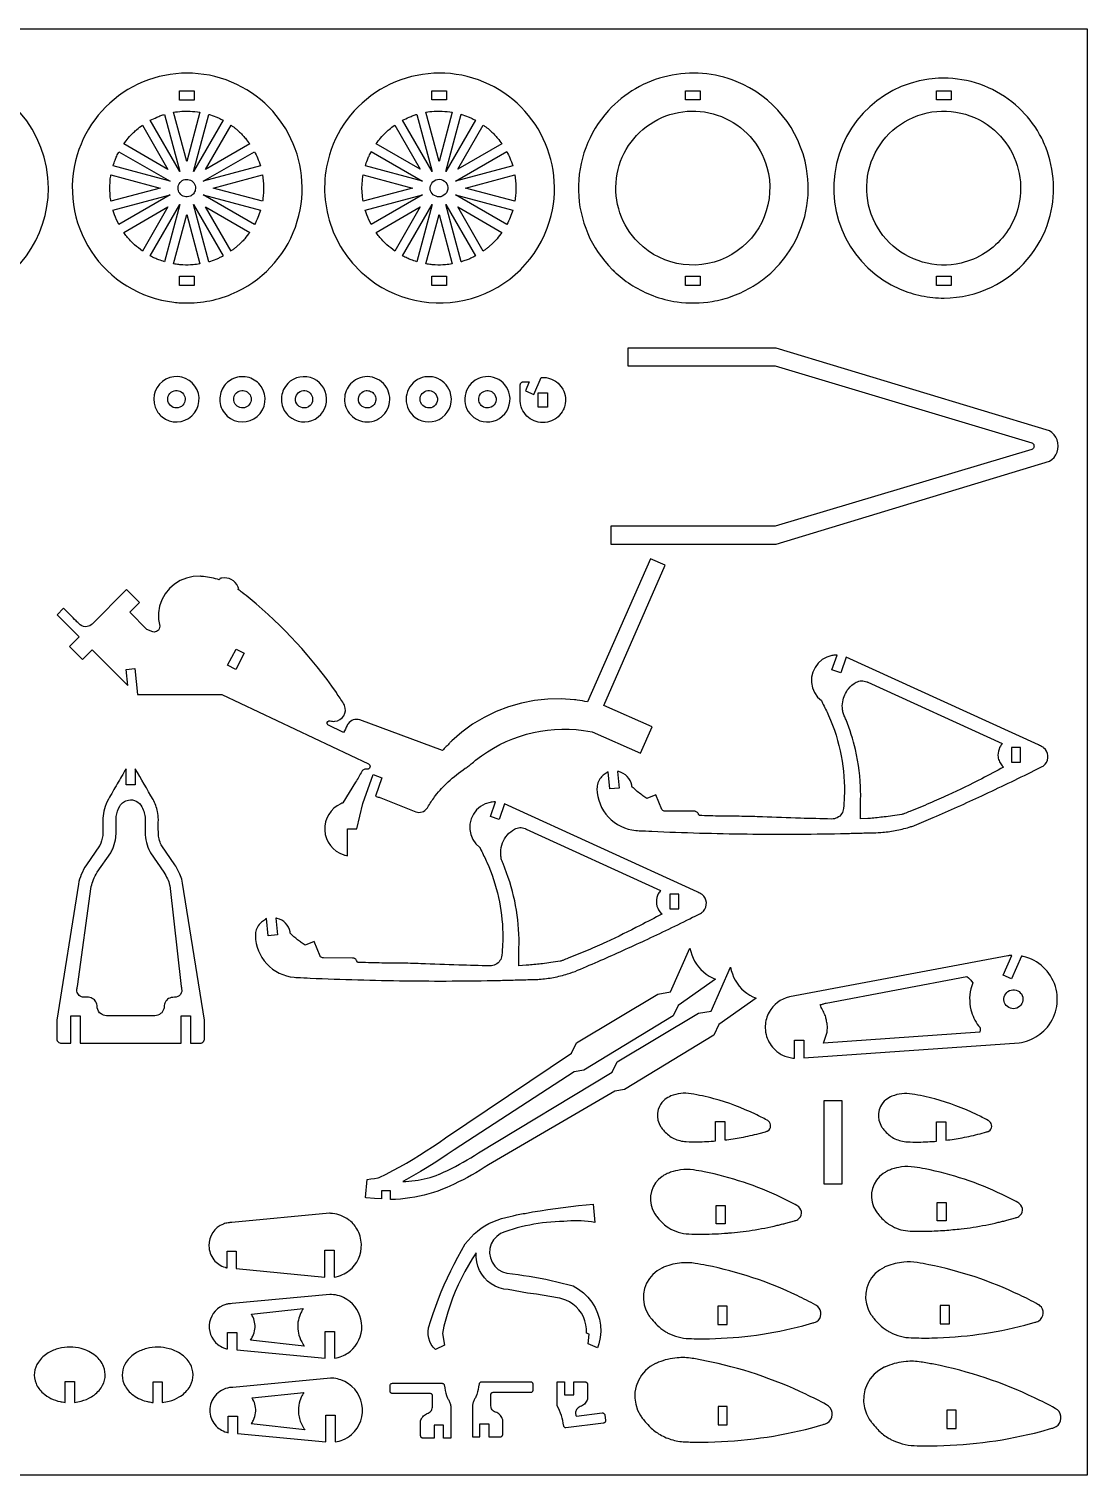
# Model space of a CAD drawing. Extents: x -21.6 to 50.9, y 1.1 to 40.4.
# Drawn here: x 22.16 to 50.91, y 1.08 to 40.38 of the extents above; entities that cross this region are included whole.
import ezdxf

# ---------------------------------------------------------------- set-up
doc = ezdxf.new("R2010")
doc.units = 0
doc.header["$MEASUREMENT"] = 0
doc.layers.get('0').update_dxf_attribs({"linetype": 'CONTINUOUS'})
doc.layers.add('SECTIONCUTEDGES', color=18, linetype='CONTINUOUS')

msp = doc.modelspace()

# ---------------------------------------------------------------- linework, layer by layer
for points in [[(50.915, 40.384), (50.915, 1.081), (-21.593, 1.081), (-21.593, 40.384)], [(39.825, 16.866), (39.575, 16.866), (39.575, 16.467), (39.825, 16.467)], [(47.172, 5.69), (46.922, 5.69), (46.922, 5.192), (47.172, 5.192)]]:
    msp.add_lwpolyline(points, close=True)
at = {"layer": 'SECTIONCUTEDGES'}
for points in [[(17.032, 34.233, 0.325322), (20.525, 33.087, 0.325497), (22.689, 36.057, 0.371858), (20.022, 39.147, 0.371962), (16.576, 36.961, 0.115164), (16.486, 35.543, 0.115322)], [(26.475, 32.936, 0.112364), (27.819, 33.245, 0.210055), (29.452, 35.155, 0.414116), (27.364, 39.048, 0.414311), (23.472, 36.962, 0.221929), (23.851, 34.344, 0.222236), (26.099, 32.957, 0.015157), (26.281, 32.941, 0.014233)], [(31.276, 33.697, 0.254136), (34.188, 33.059, 0.254134), (36.308, 35.156, 0.414116), (34.22, 39.049, 0.414311), (30.328, 36.963, 0.14489), (30.319, 35.19, 0.144775)], [(38.117, 33.745, 0.048565), (38.573, 33.402, 0.045826), (39.116, 33.135, 0.057671), (39.773, 32.967, 0.073449), (40.73, 32.979, 0.049668), (41.289, 33.126, 0.046635), (41.843, 33.394, 0.040326), (42.232, 33.674, 0.072135), (42.831, 34.355, 0.189941), (43.291, 36.595, 0.25932), (41.381, 38.956, 0.152812), (39.523, 39.104, 0.15269), (37.911, 38.167, 0.193513), (37.092, 35.986, 0.193448), (38.012, 33.846, 0.005813), (38.056, 33.802, 0.004363)], [(47.03, 33.07, 0.112364), (48.316, 33.366, 0.210055), (49.878, 35.194, 0.085398), (50.001, 36.192, 0.084063), (49.783, 37.191, 0.042661), (49.564, 37.622, 0.076119), (48.971, 38.319, 0.084192), (48.118, 38.836, 0.084133), (47.142, 39.044, 0.361626), (44.104, 36.722, 0.361673), (45.834, 33.313, 0.05168), (46.414, 33.132, 0.050642)], [(26.449, 36.779), (26.09, 38.118, -0.057699), (26.538, 38.146, -0.024823), (26.807, 38.119)], [(33.304, 36.779), (32.945, 38.119, -0.057699), (33.393, 38.147, -0.024823), (33.663, 38.119)], [(38.722, 34.579, -0.49076), (39.141, 37.863, -0.490919), (42.213, 36.631, -0.341454), (41.26, 34.255, -0.341597)], [(49.108, 36.112, -0.172631), (48.67, 34.776, -0.173077), (47.489, 34.02, -0.551627), (44.976, 36.514, -0.552179), (48.308, 37.704, -0.11024), (48.886, 36.996, -0.110516)], [(24.738, 37.261, -0.014778), (24.861, 37.417, -0.028539), (25.004, 37.571, -0.018438), (25.093, 37.649, -0.011345), (25.245, 37.769), (25.939, 36.567)], [(26.263, 36.507), (25.458, 37.9, -0.012176), (25.634, 37.983, -0.019565), (25.746, 38.028, -0.009363), (25.796, 38.045, 0.003121), (25.846, 38.061)], [(26.634, 36.507), (27.051, 38.062, 0.006199), (27.061, 38.06, -0.0186), (27.07, 38.057), (27.264, 37.986, -0.018388), (27.352, 37.945, 0.006129), (27.44, 37.902)], [(26.958, 36.567), (27.652, 37.769, 0.006303), (27.717, 37.721, -0.01891), (27.781, 37.673, -0.017187), (27.858, 37.605, -0.012321), (27.959, 37.505, -0.018926), (28.042, 37.411, -0.012469), (28.16, 37.261)], [(31.594, 37.262, -0.014778), (31.717, 37.418, -0.028539), (31.86, 37.572, -0.018438), (31.949, 37.65, -0.011345), (32.101, 37.77), (32.795, 36.568)], [(33.118, 36.507), (32.314, 37.9, -0.012176), (32.49, 37.984, -0.019565), (32.602, 38.029, -0.009363), (32.652, 38.046, 0.003121), (32.702, 38.062)], [(33.49, 36.507), (33.907, 38.063, 0.006199), (33.916, 38.061, -0.0186), (33.926, 38.058), (34.12, 37.987, -0.018388), (34.208, 37.946, 0.006129), (34.296, 37.902)], [(33.814, 36.568), (34.508, 37.769, 0.006303), (34.573, 37.722, -0.01891), (34.637, 37.674, -0.017187), (34.714, 37.606, -0.012321), (34.815, 37.505, -0.018926), (34.898, 37.412, -0.012469), (35.015, 37.262)], [(24.446, 36.66, -0.012918), (24.502, 36.821, -0.018758), (24.547, 36.93, -0.010898), (24.576, 36.989, 0.003632), (24.606, 37.048), (26, 36.244)], [(26.897, 36.244), (28.291, 37.048, -0.026072), (28.371, 36.88, -0.02074), (28.452, 36.66)], [(31.302, 36.661, -0.012918), (31.357, 36.822, -0.018758), (31.403, 36.93, -0.010898), (31.432, 36.99, 0.003632), (31.462, 37.049), (32.855, 36.244)], [(33.753, 36.244), (35.147, 37.049, -0.026072), (35.227, 36.881, -0.020703), (35.308, 36.661)], [(24.388, 35.699, 0.006429), (24.376, 35.772, -0.01929), (24.365, 35.846), (24.355, 36.058), (24.365, 36.269, -0.018896), (24.376, 36.343, 0.006298), (24.388, 36.417), (25.728, 36.058)], [(26.54, 35.838, -0.781821), (26.266, 36.209, -0.781093), (26.682, 36.01, -0.122906), (26.632, 35.906, -0.122447)], [(27.169, 36.058), (28.509, 36.417, -0.035509), (28.539, 36.087, -0.037792), (28.521, 35.777, -0.007975), (28.516, 35.738, 0.002658), (28.509, 35.699)], [(31.244, 35.7, 0.006429), (31.232, 35.773, -0.01929), (31.221, 35.847), (31.21, 36.059), (31.221, 36.27, -0.018896), (31.231, 36.344, 0.006298), (31.244, 36.417), (32.584, 36.059)], [(33.394, 35.838, -0.385134), (33.094, 35.946, -0.384041), (33.171, 36.256, -0.445044), (33.514, 36.171, -0.443903)], [(34.025, 36.059), (35.365, 36.417, -0.035509), (35.395, 36.088, -0.037792), (35.377, 35.778, -0.007975), (35.371, 35.739, 0.002658), (35.365, 35.7)], [(24.606, 35.067, -0.020623), (24.486, 35.333, -0.019978), (24.449, 35.436, -0.019766), (24.446, 35.446, 0.006588), (24.444, 35.455), (26, 35.872)], [(26.897, 35.872), (28.451, 35.456, -0.023422), (28.381, 35.26, -0.022807), (28.291, 35.067)], [(31.462, 35.068, -0.020623), (31.342, 35.334, -0.019978), (31.305, 35.437, -0.019766), (31.302, 35.446, 0.006588), (31.3, 35.456), (32.855, 35.873)], [(33.753, 35.873), (35.307, 35.456, -0.023422), (35.237, 35.261, -0.022807), (35.147, 35.068)], [(24.738, 34.854), (25.939, 35.548), (25.245, 34.347, -0.024397), (25.032, 34.52, -0.042082), (24.818, 34.746, -0.010889), (24.778, 34.8, 0.00363)], [(25.458, 34.215), (26.263, 35.609), (25.846, 34.055, -0.012234), (25.69, 34.109, -0.017991), (25.586, 34.152, -0.010478), (25.522, 34.183, 0.003492)], [(27.051, 34.053), (26.634, 35.609), (27.44, 34.214, 0.006248), (27.352, 34.17, -0.018746), (27.264, 34.129), (27.07, 34.058, -0.018599), (27.061, 34.056, 0.006199)], [(27.652, 34.347), (26.958, 35.548), (28.159, 34.855, -0.014529), (28.024, 34.681, -0.022653), (27.929, 34.577), (27.781, 34.443, -0.018394), (27.717, 34.394, 0.006131)], [(32.101, 34.348, -0.024397), (31.888, 34.52, -0.042082), (31.674, 34.747, -0.010889), (31.633, 34.801, 0.00363), (31.593, 34.855), (32.795, 35.549)], [(32.314, 34.216), (33.118, 35.61), (32.702, 34.056, -0.012234), (32.546, 34.11, -0.017991), (32.442, 34.153, -0.010478), (32.378, 34.184, 0.003492)], [(33.907, 34.054), (33.49, 35.61), (34.296, 34.215, 0.006248), (34.208, 34.171, -0.018746), (34.12, 34.13), (33.926, 34.059, -0.018599), (33.917, 34.056, 0.006199)], [(34.508, 34.348), (33.814, 35.549), (35.015, 34.855, -0.014529), (34.88, 34.682, -0.022653), (34.785, 34.578), (34.637, 34.443, -0.018394), (34.573, 34.395, 0.006131)], [(26.09, 33.997), (26.449, 35.337), (26.807, 33.997, -0.013089), (26.625, 33.975, -0.036535), (26.344, 33.968, -0.015577), (26.231, 33.977, -0.012352)], [(32.946, 33.998), (33.304, 35.338), (33.663, 33.998, -0.013089), (33.481, 33.976, -0.036535), (33.2, 33.969, -0.015577), (33.087, 33.978, -0.012352)], [(25.777, 29.844, 0.875865), (26.671, 30.675, 0.875175), (25.591, 30.107, 0.066567), (25.666, 29.963, 0.066175)], [(27.549, 29.863, 0.379539), (28.365, 29.853, 0.379687), (28.473, 30.663, 0.173657), (28.141, 30.906, 0.170819), (27.723, 30.885, 0.163652), (27.437, 30.639, 0.156929), (27.35, 30.256, 0.095178), (27.411, 30.045, 0.091539)], [(29.223, 29.863, 0.721922), (30.24, 30.436, 0.721529), (29.082, 30.585, 0.161758), (29.033, 30.201, 0.161493)], [(31.032, 30.845, 0.18616), (30.763, 30.497, 0.183377), (30.796, 30.052, 0.110679), (30.954, 29.847, 0.201186), (31.414, 29.706, 0.481079), (31.935, 30.514, 0.48086)], [(32.657, 29.825, 0.331987), (33.392, 29.825, 0.331772), (33.603, 30.53, 0.501759), (32.658, 30.812, 0.501516)], [(34.251, 29.825, 0.311571), (34.949, 29.799, 0.311041), (35.222, 30.443, 0.525505), (34.29, 30.838, 0.524889)], [(26.261, 30.1, -0.40369), (25.954, 30.223, -0.406894), (26.066, 30.532, -0.358958), (26.357, 30.461, -0.355487), (26.344, 30.16, -0.056856), (26.305, 30.125, -0.057759)], [(28.054, 30.1, -0.167832), (27.893, 30.094, -0.173437), (27.766, 30.187, -0.243707), (27.741, 30.403, -0.244139), (27.903, 30.548, -0.337448), (28.168, 30.436, -0.338313), (28.13, 30.151, -0.047911), (28.092, 30.12, -0.054789)], [(29.739, 30.105, -0.439529), (29.415, 30.239, -0.443818), (29.577, 30.548, -0.36461), (29.85, 30.416, -0.361552), (29.769, 30.122, -0.021025), (29.754, 30.113, -0.021405)], [(31.453, 30.105, -0.439529), (31.129, 30.239, -0.443818), (31.291, 30.548, -0.136084), (31.414, 30.545, -0.127388), (31.526, 30.477, -0.098957), (31.57, 30.41, -0.12042), (31.586, 30.294, -0.128999), (31.544, 30.181, -0.130996)], [(32.807, 30.227, -0.393248), (32.917, 30.529, -0.392669), (33.227, 30.441, -0.436091), (33.133, 30.108, -0.435495)], [(34.722, 30.105, -0.318573), (34.454, 30.151, -0.315342), (34.406, 30.421, -0.235508), (34.569, 30.55, -0.318805), (34.822, 30.441, -0.211921), (34.846, 30.251, -0.211232)], [(23.264, 23.597), (23.614, 23.246), (23.876, 23.508), (24.845, 22.538), (24.801, 22.973), (25.042, 22.998), (25.114, 22.294), (27.399, 22.294), (31.386, 20.411, -0.168887), (31.425, 20.37, -0.362921), (31.399, 20.279, -0.089504), (31.376, 20.268, -0.079719), (31.348, 20.266, 0.015746), (31.311, 20.268, 0.104795), (31.27, 20.259, 0.167951), (31.207, 20.202, -0.009744), (31.039, 19.908), (30.694, 19.351, -0.104608), (30.683, 19.345, 0.035992), (30.637, 19.328, 0.3096), (30.199, 18.605, 0.310426), (30.715, 17.936, 0.017896), (30.756, 17.925, 0.01187), (30.819, 17.911), (30.819, 18.647), (31.069, 18.647), (31.238, 19.334), (31.516, 20.117), (31.752, 20.034), (31.574, 19.533, -0.0051), (31.674, 19.501, -0.011435), (31.719, 19.485), (32.674, 19.109, 0.161502), (32.845, 19.103, 0.169689), (32.976, 19.198, 0.018768), (33.022, 19.269, -0.030198), (33.21, 19.546, -0.042786), (33.553, 19.921, -0.036783), (34.017, 20.289, -0.013895), (34.066, 20.321, 0.025116), (34.114, 20.353, 0.025774), (34.179, 20.407, -0.018155), (34.297, 20.509, -0.204103), (37.231, 21.32), (37.468, 21.28), (38.783, 20.705), (39.095, 21.42), (37.781, 21.995), (39.449, 25.811), (39.051, 25.986), (37.342, 22.098, -0.002171), (37.056, 22.144, 0.013028), (36.984, 22.153), (36.622, 22.178), (36.259, 22.17), (35.898, 22.132), (35.542, 22.062), (35.194, 21.962), (34.855, 21.831), (34.529, 21.672), (34.218, 21.485), (33.924, 21.272), (33.65, 21.034, 0.013028), (33.599, 20.983, -0.002171), (33.398, 20.774), (31.153, 21.605, 0.161142), (30.973, 21.605, 0.167596), (30.836, 21.5, 0.03262), (30.808, 21.453, -0.002417), (30.711, 21.258), (30.284, 21.472, -0.162704), (30.267, 21.5, -0.252017), (30.284, 21.563, -0.283369), (30.35, 21.58, 0.098494), (30.474, 21.567, 0.501374), (30.738, 21.999, 0.048434), (30.712, 22.049, 0.007698), (30.514, 22.345, 0.069513), (28.168, 24.896, 0.005338), (27.957, 25.066, 0.010401), (27.846, 25.15, -0.035073), (27.856, 25.169, 0.136057), (27.86, 25.18, 0.100505), (27.859, 25.187, 0.016455), (27.841, 25.23, 0.341491), (27.402, 25.457, 0.016455), (27.357, 25.447, 0.112005), (27.35, 25.444, 0.134653), (27.346, 25.438, -0.022312), (27.334, 25.41, 0.028235), (27.122, 25.468, 0.028606), (26.907, 25.501, 0.006314), (26.84, 25.506, 0.013802), (26.81, 25.507), (26.626, 25.5), (26.445, 25.461), (26.274, 25.393), (26.117, 25.296), (25.979, 25.174), (25.863, 25.031), (25.774, 24.87), (25.712, 24.696), (25.682, 24.514), (25.682, 24.33), (25.714, 24.148, -0.120312), (25.7, 24.079, -0.115005), (25.653, 24.021, -0.125142), (25.594, 23.994, -0.119875), (25.526, 23.999), (25.366, 24.061), (24.9, 24.531), (25.164, 24.794), (24.814, 25.145), (23.877, 24.209, -0.145804), (23.743, 24.142, -0.210214), (23.556, 24.188, -0.016381), (23.548, 24.194, -0.008191), (23.532, 24.209, -0.009829), (23.445, 24.293, 0.001638), (23.104, 24.637), (22.927, 24.461), (23.527, 23.859)], [(44.369, 23.311), (44.219, 22.886), (43.983, 22.969), (44.124, 23.367, -0.009124), (44.031, 23.361, 0.035207), (43.981, 23.354), (43.844, 23.312), (43.718, 23.242), (43.61, 23.147), (43.523, 23.032), (43.463, 22.902), (43.43, 22.762), (43.427, 22.618), (43.454, 22.477), (43.51, 22.345), (43.592, 22.226), (43.697, 22.128, -0.066761), (43.709, 22.105, 0.023228), (43.727, 22.062, 0.00512), (43.81, 21.895, -0.014428), (43.89, 21.726, -0.05613), (44.233, 20.626, -0.057387), (44.317, 19.502, -0.014084), (44.297, 19.2, -0.122169), (44.245, 19.054, -0.258679), (43.971, 18.91, -0.000991), (43.124, 18.932, -0.003047), (42.091, 18.968, 0.006155), (41.535, 18.983, 0.003714), (41.25, 18.985, -0.004918), (40.966, 18.988, -0.002398), (40.669, 18.996, 0.000799), (40.372, 19.004, 0.028598), (40.348, 19.06, 0.161536), (40.296, 19.11, 0.057098), (40.272, 19.119, 0.047308), (40.241, 19.123), (39.445, 19.124, -0.081624), (39.406, 19.135, -0.074835), (39.369, 19.159, -0.020482), (39.362, 19.166, -0.045194), (39.359, 19.17), (39.192, 19.571), (38.953, 19.472), (38.846, 19.544, -0.013865), (38.725, 19.636, -0.012477), (38.596, 19.746, 0.009145), (38.557, 19.779, -0.096768), (38.549, 19.789, -0.120073), (38.545, 19.804, 0.047499), (38.542, 19.832, 0.141524), (38.418, 20.066, 0.141524), (38.188, 20.199, 0.016567), (38.169, 20.203, -0.005522), (38.151, 20.206), (38.197, 19.752), (37.948, 19.727), (37.901, 20.193, 0.004185), (37.791, 20.119, 0.073254), (37.698, 20.032, 0.086359), (37.622, 19.892, 0.085895), (37.597, 19.733, 0.185891), (37.906, 18.965, 0.184789), (38.654, 18.599, 0.011293), (38.741, 18.593, -0.000025), (39.089, 18.578, 0.008067), (41.674, 18.504, 0.008217), (44.212, 18.515, 0.002829), (44.606, 18.525, -0.003431), (45, 18.535, 0.003607), (45.236, 18.541, 0.010952), (45.313, 18.545, 0.027349), (45.701, 18.596, 0.02735), (46.08, 18.689, 0.005477), (46.179, 18.72, 0.010711), (46.229, 18.738), (46.736, 18.954, 0.007095), (48.055, 19.544, 0.006478), (49.481, 20.229, 0.004958), (49.695, 20.337, 0.090397), (49.776, 20.4, 0.435157), (49.735, 20.848, 0.037419), (49.699, 20.872, 0.014223), (49.599, 20.924)], [(44.758, 18.914, 0.001819), (44.758, 19.111, -0.005457), (44.758, 19.308, -0.002886), (44.762, 19.476, 0.011204), (44.762, 19.644, 0.052143), (44.62, 20.799, 0.039562), (44.365, 21.604, 0.012267), (44.318, 21.713, -0.029577), (44.294, 21.773, -0.04675), (44.27, 21.878, -0.071998), (44.274, 22.098, -0.130192), (44.429, 22.448, -0.098727), (44.642, 22.627, -0.115272), (44.786, 22.667, -0.115868), (44.932, 22.639, -0.017826), (44.944, 22.633, 0.011527), (44.956, 22.627), (48.611, 20.961, 0.086005), (48.522, 20.812, 0.126445), (48.497, 20.594, 0.074265), (48.535, 20.466, 0.074279), (48.609, 20.354, 0.020408), (48.626, 20.337, -0.006802), (48.644, 20.319, -0.004642), (48.055, 20.007, -0.012634), (47.133, 19.557, -0.006479), (46.639, 19.34, -0.005939), (46.095, 19.116, 0.001973), (45.956, 19.059, -0.028047), (45.92, 19.047, -0.026718), (45.877, 19.038, -0.004531), (45.624, 18.997, -0.00906), (45.403, 18.968, -0.005336), (45.027, 18.929, -0.019134), (44.989, 18.927, -0.021054), (44.953, 18.928)], [(25.05, 20.278), (25.05, 19.841), (24.8, 19.841), (24.8, 20.278, -0.001265), (24.559, 19.864, 0.003794), (24.321, 19.449, 0.058244), (24.211, 19.188, 0.063092), (24.171, 18.931, 0.016618), (24.172, 18.624, -0.039019), (24.165, 18.46, -0.08946), (24.083, 18.191, -0.007435), (24.079, 18.184, -0.011972), (24.077, 18.18), (23.722, 17.663, 0.048899), (23.582, 17.403, 0.053441), (23.504, 17.144), (22.917, 13.441), (22.918, 12.929, 0.185957), (22.957, 12.852, 0.172664), (23.042, 12.817, 0.016956), (23.132, 12.816, -0.004396), (23.3, 12.817), (23.3, 13.564), (23.55, 13.564), (23.55, 12.817), (26.3, 12.817), (26.3, 13.564), (26.55, 13.564), (26.55, 12.817), (26.821, 12.818, 0.185813), (26.898, 12.857, 0.172664), (26.933, 12.942), (26.933, 13.443), (26.337, 17.171, 0.048631), (26.279, 17.371, 0.053476), (26.126, 17.663), (25.772, 18.18, -0.042369), (25.738, 18.245, -0.05136), (25.69, 18.413, -0.022282), (25.681, 18.477, -0.018567), (25.677, 18.553, -0.006146), (25.677, 18.894, 0.052443), (25.656, 19.111, 0.080341), (25.532, 19.44, 0.0006)], [(23.504, 14.139, -0.187835), (23.464, 14.268, -0.028282), (23.47, 14.314, 0.010555), (23.477, 14.359), (23.856, 17.073, -0.055767), (23.912, 17.263, -0.048899), (24.019, 17.462), (24.382, 17.991, 0.039283), (24.437, 18.097, 0.054551), (24.511, 18.349, 0.021912), (24.524, 18.441, 0.018988), (24.529, 18.548, 0.00723), (24.53, 18.892, -0.03342), (24.534, 18.978, -0.101204), (24.628, 19.261, -0.223836), (24.867, 19.427, -0.159962), (25.077, 19.395, -0.155534), (25.232, 19.243, -0.055982), (25.295, 19.083, -0.058348), (25.319, 18.92, -0.012826), (25.319, 18.734, 0.009225), (25.319, 18.548, 0.056267), (25.354, 18.274, 0.058965), (25.446, 18.027, 0.007426), (25.458, 18.004, 0.011972), (25.466, 17.991), (25.828, 17.462, -0.04427), (25.924, 17.288, -0.04711), (25.984, 17.11, -0.004249), (25.985, 17.102, -0.011983), (25.986, 17.1), (26.3, 14.359, -0.002653), (26.312, 14.268, -0.124044), (26.301, 14.187, -0.265958), (26.157, 14.071, -0.032026), (26.07, 14.063, 0.095423), (25.985, 14.044, 0.129798), (25.885, 13.965, 0.129739), (25.837, 13.847, 0.026744), (25.833, 13.799, -0.059933), (25.826, 13.751, -0.165101), (25.74, 13.621, -0.156708), (25.585, 13.566), (24.265, 13.566, -0.145829), (24.12, 13.614, -0.209993), (24.018, 13.783, -0.017729), (24.012, 13.846, 0.079747), (23.998, 13.908, 0.142824), (23.912, 14.018, 0.142126), (23.78, 14.065, 0.022063), (23.7, 14.066, -0.046173), (23.62, 14.071, -0.187835)], [(35.085, 19.321), (34.935, 18.896), (34.699, 18.979), (34.84, 19.377, -0.009124), (34.747, 19.371, 0.035207), (34.697, 19.364), (34.56, 19.322), (34.434, 19.252), (34.326, 19.157), (34.239, 19.042), (34.179, 18.912), (34.146, 18.772), (34.143, 18.628), (34.17, 18.487), (34.226, 18.355), (34.308, 18.236), (34.413, 18.138, -0.066761), (34.425, 18.115, 0.023228), (34.443, 18.072, 0.00512), (34.526, 17.905, -0.014428), (34.606, 17.736, -0.048624), (34.919, 16.782, -0.049876), (35.036, 15.81, -0.030084), (35.012, 15.207, -0.121138), (34.961, 15.064, -0.258679), (34.687, 14.92, -0.000991), (33.84, 14.942, -0.003047), (32.807, 14.978, 0.006155), (32.251, 14.993, 0.003714), (31.966, 14.995, -0.004918), (31.682, 14.998, -0.002398), (31.385, 15.006, 0.000799), (31.088, 15.014, 0.028598), (31.064, 15.07, 0.161536), (31.012, 15.12, 0.057098), (30.988, 15.129, 0.047308), (30.957, 15.133), (30.161, 15.134, -0.081624), (30.122, 15.145, -0.074835), (30.085, 15.169, -0.020482), (30.078, 15.176, -0.045194), (30.075, 15.18), (29.908, 15.581), (29.669, 15.482), (29.562, 15.554, -0.011091), (29.46, 15.631, -0.011091), (29.361, 15.713), (29.265, 15.799, -0.121972), (29.261, 15.814, 0.047985), (29.258, 15.842, 0.141524), (29.134, 16.076, 0.141524), (28.904, 16.209, 0.016567), (28.885, 16.213, -0.005522), (28.867, 16.216), (28.913, 15.762), (28.664, 15.737), (28.617, 16.203, 0.004185), (28.507, 16.129, 0.073254), (28.415, 16.042, 0.086359), (28.338, 15.902, 0.085895), (28.313, 15.743, 0.185891), (28.622, 14.975, 0.184789), (29.37, 14.609, 0.011293), (29.457, 14.603, -0.000025), (29.805, 14.588, 0.008067), (32.39, 14.514, 0.008217), (34.928, 14.525, 0.002829), (35.322, 14.535, -0.003431), (35.716, 14.545, 0.003607), (35.952, 14.551, 0.010952), (36.029, 14.555, 0.027349), (36.417, 14.606, 0.02735), (36.797, 14.699, 0.027608), (37.071, 14.799, 0.001457), (37.704, 15.073, 0.006478), (38.896, 15.611, 0.005861), (40.197, 16.239, 0.004958), (40.411, 16.347, 0.090397), (40.492, 16.41, 0.435157), (40.451, 16.858, 0.037419), (40.415, 16.882, 0.014223), (40.315, 16.934)], [(35.474, 14.924, 0.001819), (35.474, 15.121, -0.005457), (35.474, 15.318, -0.002886), (35.478, 15.486, 0.011204), (35.478, 15.654, 0.047407), (35.361, 16.685, 0.04637), (35.046, 17.699, 0.01538), (35.027, 17.741, -0.033729), (35.01, 17.783, -0.046038), (34.989, 17.874, -0.033905), (34.98, 18, -0.09514), (35.03, 18.262, -0.171112), (35.358, 18.637, -0.11859), (35.5, 18.678, -0.115868), (35.648, 18.649, -0.017826), (35.66, 18.643, 0.011527), (35.672, 18.637), (39.327, 16.971, 0.037617), (39.264, 16.88, 0.075158), (39.223, 16.775, 0.125786), (39.227, 16.546, 0.125822), (39.342, 16.346, 0.01533), (39.351, 16.338, -0.00511), (39.36, 16.329, -0.004642), (38.771, 16.017, -0.012634), (37.849, 15.567, -0.006479), (37.355, 15.35, -0.005939), (36.811, 15.126, 0.001973), (36.672, 15.069, -0.028047), (36.636, 15.057, -0.026718), (36.593, 15.048, -0.004531), (36.34, 15.007, -0.00906), (36.119, 14.978, -0.005336), (35.743, 14.939, -0.019134), (35.705, 14.937, -0.021054), (35.669, 14.938)], [(42.966, 12.409), (42.966, 12.902), (43.216, 12.902), (43.216, 12.424), (49.066, 12.831, 0.064499), (49.339, 12.898, 0.11269), (49.783, 13.198, 0.26871), (50.053, 14.362, 0.268886), (49.178, 15.174, 0.009244), (49.155, 15.179, -0.003081), (49.131, 15.184), (48.86, 14.565), (48.631, 14.665), (48.867, 15.202, 0.007419), (48.796, 15.198, 0.015637), (48.762, 15.194), (42.825, 14.078, 0.213773), (42.274, 13.658, 0.112076), (42.17, 13.289, 0.072907), (42.191, 13.057, 0.130867), (42.401, 12.672, 0.087354), (42.636, 12.497, 0.087328), (42.918, 12.414, 0.008463), (42.942, 12.411, -0.002821)], [(43.749, 12.817), (43.844, 13.095, 0.033242), (43.852, 13.138, 0.018338), (43.859, 13.218, 0.037378), (43.857, 13.283, 0.017912), (43.837, 13.418, 0.022888), (43.813, 13.524, 0.034926), (43.79, 13.59, 0.01324), (43.726, 13.726, -0.004413), (43.661, 13.86, 0.006445), (43.743, 13.886, -0.019338), (43.825, 13.909), (47.649, 14.628), (47.694, 14.591, -0.018379), (47.736, 14.551, -0.018378), (47.775, 14.508), (47.811, 14.462), (47.78, 14.375, 0.139305), (47.759, 13.726, 0.102133), (47.968, 13.289, 0.033661), (47.993, 13.261, -0.097619), (48.004, 13.245, -0.082482), (48.007, 13.229, -0.025939), (48.008, 13.179, -0.02594), (48.006, 13.157, -0.012951), (47.999, 13.114)], [(48.657, 14.032, -0.860276), (49.166, 14.071, -0.859535), (48.692, 13.883, -0.075538), (48.663, 13.954, -0.075109)], [(40.82, 10.163), (40.82, 10.686), (41.07, 10.686), (41.07, 10.188, 0.01908), (41.517, 10.255, 0.017443), (42, 10.364), (42.175, 10.413, -0.038389), (42.209, 10.424, 0.080703), (42.242, 10.439, 0.501374), (42.26, 10.7, 0.054447), (42.218, 10.728, 0.011126), (41.904, 10.887, 0.045142), (40.77, 11.309, 0.025718), (40.153, 11.443, 0.068137), (39.873, 11.451, 0.069566), (39.607, 11.384, 0.072806), (39.443, 11.287, 0.110709), (39.295, 11.101), (39.261, 11.012), (39.242, 10.919), (39.239, 10.824), (39.253, 10.73), (39.283, 10.639), (39.327, 10.555, 0.021357), (39.353, 10.517, 0.014133), (39.424, 10.431, 0.103358), (39.689, 10.228, 0.100305), (40.022, 10.144, 0.015529), (40.334, 10.139, 0.017374)], [(46.826, 10.156), (46.826, 10.679), (47.076, 10.679), (47.076, 10.181, 0.01908), (47.524, 10.248, 0.017443), (48.007, 10.357), (48.181, 10.405, -0.038389), (48.216, 10.417, 0.080703), (48.249, 10.431, 0.501374), (48.266, 10.693, 0.054447), (48.224, 10.721, 0.011126), (47.91, 10.88, 0.045142), (46.776, 11.302, 0.025718), (46.159, 11.436, 0.068137), (45.879, 11.444, 0.069566), (45.613, 11.377, 0.072806), (45.449, 11.28, 0.110709), (45.301, 11.094), (45.267, 11.005), (45.248, 10.912), (45.246, 10.817), (45.259, 10.722), (45.289, 10.632), (45.333, 10.548, 0.021357), (45.36, 10.51, 0.014133), (45.43, 10.424, 0.103358), (45.695, 10.221, 0.100305), (46.029, 10.137, 0.015529), (46.34, 10.131, 0.017374)], [(45.623, 7.841, 0.113994), (46.108, 7.713, 0.012132), (46.584, 7.71, 0.014603), (47.045, 7.732, 0.007186), (47.496, 7.773, 0.012938), (47.816, 7.815, 0.018394), (48.502, 7.95, 0.00332), (48.619, 7.978, 0.00332), (48.737, 8.008), (48.97, 8.073, -0.044724), (49.002, 8.083, 0.087071), (49.06, 8.108, 0.501374), (49.083, 8.456, 0.052991), (49.037, 8.487, 0.012578), (48.609, 8.706, 0.062543), (46.515, 9.403, 0.01309), (46.225, 9.453, 0.069731), (45.871, 9.454, 0.049289), (45.603, 9.391, 0.034019), (45.484, 9.341, 0.017944), (45.404, 9.296, 0.01715), (45.374, 9.278), (45.277, 9.196), (45.194, 9.1), (45.129, 8.991), (45.084, 8.873), (45.059, 8.748), (45.056, 8.621), (45.074, 8.496), (45.113, 8.375), (45.172, 8.263, 0.030734), (45.21, 8.211, -0.007019), (45.249, 8.162, 0.03239), (45.373, 8.024, 0.073161)], [(39.546, 7.801, 0.065635), (39.803, 7.684, 0.062601), (40.094, 7.634, 0.012318), (40.398, 7.627, 0.017265), (41.062, 7.651, 0.006228), (41.177, 7.661, 0.002281), (41.49, 7.692, 0.012938), (41.811, 7.734, 0.018394), (42.496, 7.869, 0.00332), (42.614, 7.897, 0.00332), (42.731, 7.927), (42.965, 7.992, -0.044724), (42.997, 8.002, 0.087071), (43.054, 8.027, 0.501374), (43.078, 8.375, 0.052991), (43.032, 8.406, 0.012578), (42.603, 8.625, 0.062543), (40.509, 9.322, 0.01309), (40.219, 9.372, 0.069731), (39.865, 9.373, 0.049289), (39.597, 9.31, 0.034019), (39.479, 9.26, 0.017944), (39.398, 9.216, 0.01715), (39.369, 9.197), (39.271, 9.116), (39.189, 9.019), (39.124, 8.91), (39.078, 8.792), (39.053, 8.667), (39.05, 8.54), (39.068, 8.415), (39.108, 8.294), (39.167, 8.182, 0.030734), (39.204, 8.13, -0.007019), (39.244, 8.081, 0.03989), (39.395, 7.917, 0.046849)], [(27.546, 6.713), (27.546, 7.162), (27.796, 7.162), (27.796, 6.691), (30.203, 6.461), (30.204, 7.19), (30.454, 7.19), (30.453, 6.461, 0.058887), (30.68, 6.528, 0.065177), (30.864, 6.638, 0.240046), (31.195, 7.354, 0.12491), (31.07, 7.776, 0.102014), (30.846, 8.022, 0.130819), (30.41, 8.19, 0.015031), (30.361, 8.194, 0.020693), (30.325, 8.195), (27.671, 7.945, 0.017857), (27.575, 7.936, 0.060909), (27.444, 7.903, 0.314705), (27.051, 7.312, 0.162733), (27.187, 6.932, 0.077301), (27.32, 6.809, 0.074747), (27.489, 6.728, 0.017668), (27.517, 6.72, -0.005889)], [(39.525, 4.941, 0.113994), (40.096, 4.791, 0.012132), (40.655, 4.787, 0.059829), (43.188, 5.138), (43.462, 5.214, -0.044724), (43.5, 5.226, 0.087071), (43.568, 5.255, 0.501374), (43.595, 5.664, 0.052991), (43.541, 5.701, 0.012578), (43.037, 5.958, 0.062543), (40.574, 6.778, 0.009794), (40.262, 6.834, 0.06036), (39.895, 6.848, 0.075913), (39.434, 6.737, 0.006314), (39.384, 6.716, 0.013802), (39.361, 6.705), (39.232, 6.631), (39.117, 6.535), (39.02, 6.422), (38.944, 6.294), (38.89, 6.154), (38.861, 6.008), (38.857, 5.859), (38.878, 5.711), (38.925, 5.569), (38.994, 5.437, 0.027175), (39.025, 5.394, -0.003463), (39.085, 5.318, 0.032859), (39.234, 5.152, 0.053889), (39.441, 4.989, 0.018728)], [(45.564, 4.961, 0.113994), (46.135, 4.811, 0.012132), (46.694, 4.807, 0.059829), (49.227, 5.158), (49.501, 5.234, -0.044724), (49.539, 5.246, 0.087071), (49.607, 5.275, 0.501374), (49.634, 5.684, 0.052991), (49.581, 5.721, 0.012578), (49.076, 5.978, 0.062543), (46.613, 6.798, 0.009794), (46.301, 6.854, 0.06036), (45.934, 6.868, 0.075913), (45.473, 6.757, 0.006314), (45.423, 6.736, 0.013802), (45.401, 6.725), (45.271, 6.651), (45.156, 6.555), (45.059, 6.442), (44.983, 6.314), (44.929, 6.174), (44.9, 6.028), (44.896, 5.879), (44.918, 5.731), (44.964, 5.589), (45.033, 5.457, 0.027175), (45.064, 5.414, -0.003463), (45.124, 5.338, 0.032859), (45.273, 5.172, 0.053889), (45.48, 5.009, 0.018728)], [(27.557, 4.508), (27.557, 4.957), (27.807, 4.957), (27.807, 4.486), (30.214, 4.256), (30.214, 4.985), (30.464, 4.985), (30.464, 4.256, 0.05147), (30.664, 4.312, 0.107286), (30.964, 4.513, 0.22512), (31.201, 5.222, 0.225076), (30.803, 5.854, 0.064795), (30.6, 5.949, 0.064771), (30.379, 5.988, 0.006019), (30.349, 5.99, 0.014702), (30.336, 5.989), (27.682, 5.74, 0.006887), (27.601, 5.734, 0.045852), (27.509, 5.716, 0.281417), (27.071, 5.237, 0.281163), (27.297, 4.629, 0.07581), (27.45, 4.542, 0.02872)], [(28.207, 5.453), (29.614, 5.606, 0.024374), (29.549, 5.489, 0.064007), (29.482, 5.292, 0.139677), (29.518, 4.822, 0.069878), (29.644, 4.588), (28.181, 4.745, 0.036811), (28.244, 4.852, 0.086534), (28.301, 5.049, 0.075433), (28.294, 5.236, 0.075591), (28.231, 5.412, 0.014453), (28.219, 5.432, -0.004817)], [(23.395, 3.056, 0.027943), (23.583, 3.092, 0.074409), (23.857, 3.205, 0.105275), (24.123, 3.454, 0.255238), (24.187, 4.034, 0.127924), (23.973, 4.32, 0.103344), (23.58, 4.517, 0.127001), (22.974, 4.522, 0.074208), (22.683, 4.401, 0.105274), (22.417, 4.153, 0.255238), (22.353, 3.572, 0.117284), (22.543, 3.309, 0.126578), (23.006, 3.078, 0.01237), (23.067, 3.067, 0.009766), (23.145, 3.056), (23.145, 3.62), (23.395, 3.62)], [(25.533, 3.053), (25.533, 3.617), (25.783, 3.617), (25.783, 3.053, 0.027943), (25.971, 3.089, 0.074409), (26.245, 3.203, 0.105275), (26.511, 3.451, 0.255238), (26.575, 4.032, 0.127924), (26.361, 4.317, 0.103344), (25.968, 4.515, 0.127001), (25.361, 4.519, 0.074208), (25.071, 4.399, 0.105274), (24.805, 4.15, 0.255238), (24.741, 3.57, 0.127924), (24.955, 3.284, 0.103344), (25.348, 3.087, 0.01993), (25.409, 3.073, 0.009773)], [(39.273, 2.203, 0.065635), (39.608, 2.05, 0.062601), (39.989, 1.983, 0.00767), (40.17, 1.978, 0.008632), (40.622, 1.978, 0.059829), (43.437, 2.367), (43.742, 2.452, -0.044724), (43.784, 2.466, 0.087071), (43.859, 2.498, 0.501374), (43.889, 2.953, 0.052991), (43.83, 2.994, 0.012578), (43.269, 3.279, 0.062543), (40.532, 4.19, 0.009794), (40.185, 4.252, 0.06036), (39.778, 4.267, 0.075913), (39.266, 4.145, 0.006314), (39.21, 4.121, 0.013802), (39.185, 4.109), (39.041, 4.027), (38.914, 3.921), (38.806, 3.795), (38.721, 3.652), (38.662, 3.497), (38.629, 3.334), (38.625, 3.169), (38.649, 3.004), (38.7, 2.847), (38.777, 2.7, 0.027175), (38.811, 2.653, -0.003463), (38.878, 2.568, 0.02583), (39.012, 2.414, 0.060935)], [(45.585, 2.049, 0.113994), (46.219, 1.882, 0.012132), (46.84, 1.878, 0.059829), (49.655, 2.268), (49.96, 2.352, -0.044724), (50.002, 2.366, 0.087071), (50.077, 2.398, 0.501374), (50.107, 2.853, 0.052991), (50.048, 2.894, 0.012578), (49.487, 3.18, 0.062543), (46.75, 4.091, 0.009794), (46.403, 4.153, 0.06036), (45.996, 4.168, 0.075913), (45.484, 4.045, 0.006314), (45.428, 4.021, 0.013802), (45.403, 4.01), (45.259, 3.927), (45.132, 3.821), (45.024, 3.695), (44.939, 3.552), (44.88, 3.397), (44.847, 3.235), (44.843, 3.069), (44.867, 2.905), (44.918, 2.747), (44.995, 2.6, 0.027175), (45.029, 2.553, -0.003463), (45.096, 2.469, 0.02583), (45.23, 2.315, 0.060935), (45.491, 2.103, 0.018728)], [(27.575, 2.232), (27.575, 2.681), (27.825, 2.681), (27.825, 2.21), (30.232, 1.98), (30.233, 2.709), (30.483, 2.709), (30.482, 1.98, 0.054018), (30.692, 2.04, 0.081618), (30.924, 2.182, 0.2679), (31.21, 3.006, 0.268121), (30.64, 3.665, 0.054446), (30.447, 3.71, 0.03773), (30.354, 3.713), (27.7, 3.464, 0.006828), (27.609, 3.457, 0.037221), (27.555, 3.447, 0.183434), (27.186, 3.19, 0.35573), (27.253, 2.409, 0.075243), (27.394, 2.301, 0.069161)], [(28.225, 3.177), (29.632, 3.329, 0.027034), (29.561, 3.2, 0.073462), (29.494, 2.983, 0.089732), (29.503, 2.66, 0.092349), (29.622, 2.369, 0.014896), (29.642, 2.34, -0.004965), (29.662, 2.312), (28.199, 2.469, 0.036811), (28.262, 2.576, 0.086534), (28.319, 2.773, 0.075433), (28.312, 2.959, 0.075591), (28.249, 3.135, 0.014453), (28.237, 3.156, -0.004817)]]:
    msp.add_lwpolyline(points, format="xyb", close=True, dxfattribs=at)
for points in [[(26.251, 38.452), (26.251, 38.702), (26.649, 38.702), (26.649, 38.452)], [(33.107, 38.453), (33.107, 38.703), (33.505, 38.703), (33.505, 38.453)], [(40.003, 38.703), (40.402, 38.703), (40.402, 38.453), (40.003, 38.453)], [(46.819, 38.703), (47.218, 38.703), (47.218, 38.453), (46.819, 38.453)], [(26.251, 33.413), (26.251, 33.663), (26.649, 33.663), (26.649, 33.413)], [(33.107, 33.414), (33.107, 33.664), (33.505, 33.664), (33.505, 33.414)], [(40.003, 33.414), (40.003, 33.664), (40.402, 33.664), (40.402, 33.414)], [(46.819, 33.414), (46.819, 33.664), (47.218, 33.664), (47.218, 33.414)], [(37.972, 26.382), (42.463, 26.382), (49.89, 28.633), (49.958, 28.68), (50.017, 28.738), (50.065, 28.806), (50.1, 28.882), (50.122, 28.963), (50.129, 29.047), (50.122, 29.131), (50.1, 29.212), (50.065, 29.288), (50.017, 29.356), (49.958, 29.414), (49.89, 29.46), (42.463, 31.712), (38.437, 31.712), (38.437, 31.227), (42.438, 31.227), (49.412, 29.138), (49.429, 29.129), (49.444, 29.117), (49.456, 29.102), (49.465, 29.085), (49.471, 29.066), (49.473, 29.047), (49.471, 29.027), (49.465, 29.008), (49.456, 28.991), (49.444, 28.976), (49.429, 28.964), (49.412, 28.955), (42.438, 26.866), (37.972, 26.866)], [(35.691, 29.864), (35.651, 29.907), (35.616, 29.955), (35.585, 30.005), (35.559, 30.059), (35.538, 30.116), (35.53, 30.145), (35.518, 30.205), (35.511, 30.267), (35.511, 30.699), (35.511, 30.71), (35.513, 30.72), (35.515, 30.729), (35.519, 30.739), (35.523, 30.748), (35.529, 30.756), (35.535, 30.764), (35.542, 30.772), (35.55, 30.778), (35.558, 30.784), (35.567, 30.788), (35.577, 30.792), (35.758, 30.792), (35.65, 30.545), (35.879, 30.445), (36.084, 30.912), (36.158, 30.913), (36.22, 30.907), (36.28, 30.894), (36.337, 30.877), (36.365, 30.866), (36.419, 30.84), (36.47, 30.809), (36.494, 30.792), (36.54, 30.754), (36.581, 30.712), (36.619, 30.667), (36.652, 30.618), (36.667, 30.592), (36.693, 30.538), (36.713, 30.482), (36.729, 30.423), (36.738, 30.361), (36.74, 30.33), (36.74, 30.267), (36.734, 30.205), (36.722, 30.145), (36.713, 30.116), (36.693, 30.059), (36.68, 30.032), (36.652, 29.98), (36.619, 29.93), (36.581, 29.885), (36.54, 29.843), (36.494, 29.806), (36.47, 29.788), (36.419, 29.758), (36.365, 29.732), (36.309, 29.711), (36.25, 29.696), (36.189, 29.686), (36.126, 29.683), (36.063, 29.686), (36.002, 29.696), (35.943, 29.711), (35.886, 29.732), (35.833, 29.758), (35.782, 29.788), (35.735, 29.824)], [(36.001, 30.1), (36.001, 30.498), (36.251, 30.498), (36.251, 30.1)], [(27.779, 22.973), (27.557, 23.089), (27.788, 23.531), (28.01, 23.415)], [(49.109, 20.457), (49.109, 20.856), (48.859, 20.856), (48.859, 20.457)], [(31.305, 8.621), (31.354, 9.118), (31.455, 9.128), (31.555, 9.142), (31.655, 9.158), (31.676, 9.168), (31.864, 9.262), (32.05, 9.359), (32.235, 9.458), (32.418, 9.561), (32.599, 9.668), (32.778, 9.777), (32.956, 9.889), (33.131, 10.004), (33.305, 10.122), (33.476, 10.243), (36.903, 12.547), (37.037, 12.828), (39.25, 14.155), (39.594, 14.211), (40.123, 15.405), (40.143, 15.312), (40.171, 15.221), (40.207, 15.132), (40.25, 15.047), (40.301, 14.966), (40.358, 14.89), (40.422, 14.819), (40.492, 14.754), (40.567, 14.695), (40.647, 14.642), (40.732, 14.597), (40.82, 14.56), (39.807, 13.846), (39.665, 13.559), (37.238, 12.082), (36.975, 12.038), (33.713, 9.921), (33.529, 9.792), (33.35, 9.672), (33.169, 9.555), (32.986, 9.44), (32.801, 9.329), (32.614, 9.221), (32.425, 9.116), (32.322, 9.061), (32.401, 9.063), (32.485, 9.067), (32.569, 9.074), (32.653, 9.083), (32.737, 9.096), (32.82, 9.111), (32.902, 9.129), (32.984, 9.149), (33.065, 9.172), (33.146, 9.198), (33.225, 9.226), (33.304, 9.257), (33.316, 9.262), (33.426, 9.311), (33.535, 9.362), (33.644, 9.415), (33.751, 9.469), (33.857, 9.526), (33.963, 9.584), (34.067, 9.644), (34.171, 9.705), (34.273, 9.769), (34.374, 9.834), (38.007, 12.028), (38.141, 12.309), (40.354, 13.636), (40.698, 13.692), (41.227, 14.886), (41.247, 14.793), (41.275, 14.701), (41.311, 14.613), (41.354, 14.528), (41.405, 14.447), (41.463, 14.37), (41.527, 14.299), (41.596, 14.234), (41.672, 14.175), (41.752, 14.123), (41.836, 14.078), (41.924, 14.041), (40.911, 13.326), (40.769, 13.04), (38.343, 11.563), (38.079, 11.518), (34.651, 9.511), (34.534, 9.436), (34.421, 9.367), (34.307, 9.299), (34.191, 9.232), (34.075, 9.168), (33.957, 9.106), (33.838, 9.046), (33.718, 8.988), (33.598, 8.932), (33.518, 8.897), (33.397, 8.847), (33.274, 8.801), (33.15, 8.76), (33.025, 8.722), (32.899, 8.688), (32.771, 8.658), (32.643, 8.633), (32.514, 8.612), (32.384, 8.594), (32.254, 8.582), (32.123, 8.573), (31.993, 8.568), (31.99, 8.568), (31.99, 8.807), (31.74, 8.807), (31.74, 8.585), (31.547, 8.6), (31.324, 8.619)], [(43.763, 8.998), (44.261, 8.998), (44.261, 11.248), (43.763, 11.248)], [(33.148, 4.556), (33.095, 4.632), (33.053, 4.715), (33.024, 4.803), (33.009, 4.894), (33.007, 4.987), (33.019, 5.079), (33.08, 5.278), (33.145, 5.476), (33.214, 5.672), (33.287, 5.867), (33.365, 6.06), (33.446, 6.252), (33.532, 6.442), (33.621, 6.63), (33.715, 6.816), (33.812, 6.999), (33.914, 7.181), (34.019, 7.361), (34.094, 7.457), (34.175, 7.548), (34.262, 7.634), (34.354, 7.713), (34.451, 7.787), (34.553, 7.854), (34.659, 7.914), (34.769, 7.967), (34.882, 8.012), (34.998, 8.051), (35.116, 8.081), (35.235, 8.104), (35.323, 8.13), (35.412, 8.152), (35.502, 8.172), (35.592, 8.188), (35.641, 8.194), (35.847, 8.231), (36.054, 8.266), (36.261, 8.298), (36.469, 8.329), (36.677, 8.356), (36.885, 8.382), (37.093, 8.406), (37.302, 8.427), (37.493, 8.444), (37.542, 7.946), (37.449, 7.962), (37.355, 7.974), (37.261, 7.983), (37.167, 7.99), (37.072, 7.993), (36.978, 7.993), (36.883, 7.99), (36.789, 7.984), (36.695, 7.975), (36.578, 7.971), (36.462, 7.965), (36.345, 7.957), (36.229, 7.946), (36.114, 7.932), (35.998, 7.916), (35.883, 7.897), (35.768, 7.875), (35.654, 7.851), (35.541, 7.825), (35.428, 7.796), (35.315, 7.765), (35.204, 7.731), (35.093, 7.695), (34.975, 7.644), (34.871, 7.569), (34.786, 7.473), (34.724, 7.361), (34.688, 7.238), (34.68, 7.11), (34.701, 6.983), (34.748, 6.864), (34.82, 6.758), (34.914, 6.671), (35.025, 6.606), (35.147, 6.567), (35.299, 6.55), (35.451, 6.531), (35.602, 6.509), (35.753, 6.486), (35.904, 6.46), (36.055, 6.432), (36.205, 6.402), (36.354, 6.37), (36.504, 6.336), (36.652, 6.3), (36.801, 6.262), (36.948, 6.221), (37.095, 6.137), (37.23, 6.034), (37.351, 5.916), (37.456, 5.783), (37.544, 5.639), (37.613, 5.484), (37.662, 5.322), (37.691, 5.155), (37.699, 4.986), (37.685, 4.817), (37.65, 4.652), (37.612, 4.54), (37.355, 4.646), (37.388, 4.912), (37.316, 4.941), (37.314, 5.054), (37.298, 5.166), (37.269, 5.275), (37.227, 5.38), (37.172, 5.479), (37.106, 5.571), (37.03, 5.653), (36.943, 5.726), (36.849, 5.788), (36.747, 5.838), (36.641, 5.875), (36.587, 5.887), (36.523, 5.896), (35.952, 5.994), (35.71, 6.024), (35.184, 6.12), (35.062, 6.135), (34.943, 6.167), (34.829, 6.214), (34.723, 6.276), (34.626, 6.352), (34.539, 6.439), (34.465, 6.537), (34.405, 6.645), (34.359, 6.759), (34.329, 6.878), (34.315, 7), (34.317, 7.123), (34.207, 6.957), (34.104, 6.786), (34.005, 6.612), (33.913, 6.435), (33.827, 6.255), (33.746, 6.072), (33.672, 5.887), (33.604, 5.699), (33.543, 5.509), (33.487, 5.317), (33.439, 5.124), (33.396, 4.929), (33.449, 4.613), (33.206, 4.497)], [(40.834, 7.91), (40.834, 8.408), (41.084, 8.408), (41.084, 7.91)], [(46.84, 7.991), (46.84, 8.489), (47.09, 8.489), (47.09, 7.991)], [(40.883, 5.172), (41.133, 5.172), (41.133, 5.67), (40.883, 5.67)], [(31.978, 3.348), (31.976, 3.361), (31.976, 3.513), (31.978, 3.526), (31.981, 3.537), (31.987, 3.548), (31.995, 3.557), (32.004, 3.565), (32.014, 3.57), (32.026, 3.574), (32.039, 3.575), (33.388, 3.575), (33.399, 3.574), (33.41, 3.571), (33.421, 3.566), (33.43, 3.559), (33.437, 3.551), (33.443, 3.541), (33.447, 3.531), (33.459, 3.448), (33.471, 3.377), (33.488, 3.307), (33.508, 3.239), (33.532, 3.171), (33.546, 3.152), (33.56, 3.132), (33.572, 3.112), (33.583, 3.091), (33.593, 3.069), (33.601, 3.047), (33.609, 3.025), (33.615, 3.002), (33.619, 2.978), (33.623, 2.955), (33.625, 2.931), (33.625, 2.907), (33.625, 2.084), (33.426, 2.084), (33.426, 2.439), (33.176, 2.439), (33.176, 2.084), (32.867, 2.084), (32.854, 2.085), (32.842, 2.089), (32.832, 2.095), (32.823, 2.102), (32.815, 2.111), (32.809, 2.122), (32.806, 2.134), (32.804, 2.146), (32.804, 2.552), (32.814, 2.583), (32.828, 2.613), (32.844, 2.641), (32.863, 2.667), (32.885, 2.69), (32.91, 2.712), (32.936, 2.73), (32.965, 2.745), (32.982, 2.75), (33.013, 2.761), (33.041, 2.778), (33.066, 2.798), (33.087, 2.823), (33.096, 2.836), (33.111, 2.865), (33.121, 2.896), (33.126, 2.929), (33.126, 3.236), (33.125, 3.249), (33.121, 3.26), (33.116, 3.271), (33.108, 3.28), (33.099, 3.288), (33.088, 3.293), (33.077, 3.297), (33.064, 3.298), (32.039, 3.298), (32.026, 3.3), (32.014, 3.303), (32.004, 3.309), (31.995, 3.317), (31.987, 3.326), (31.981, 3.336)], [(34.213, 2.116), (34.412, 2.116), (34.412, 2.471), (34.662, 2.471), (34.662, 2.116), (34.972, 2.116), (34.984, 2.117), (34.996, 2.121), (35.006, 2.126), (35.016, 2.134), (35.023, 2.143), (35.029, 2.154), (35.033, 2.165), (35.034, 2.178), (35.034, 2.584), (35.024, 2.615), (35.011, 2.645), (34.994, 2.673), (34.975, 2.699), (34.953, 2.722), (34.929, 2.743), (34.902, 2.762), (34.873, 2.777), (34.841, 2.787), (34.811, 2.801), (34.785, 2.819), (34.762, 2.842), (34.752, 2.854), (34.734, 2.882), (34.722, 2.912), (34.717, 2.928), (34.712, 2.961), (34.712, 3.268), (34.713, 3.28), (34.717, 3.292), (34.723, 3.303), (34.73, 3.312), (34.74, 3.319), (34.75, 3.325), (34.762, 3.329), (34.774, 3.33), (35.8, 3.33), (35.812, 3.331), (35.824, 3.335), (35.835, 3.341), (35.844, 3.348), (35.851, 3.357), (35.857, 3.368), (35.861, 3.38), (35.862, 3.392), (35.862, 3.545), (35.861, 3.557), (35.857, 3.569), (35.851, 3.58), (35.844, 3.589), (35.835, 3.596), (35.824, 3.602), (35.812, 3.606), (35.8, 3.607), (34.451, 3.607), (34.439, 3.606), (34.428, 3.603), (34.418, 3.598), (34.409, 3.591), (34.401, 3.583), (34.395, 3.573), (34.391, 3.562), (34.38, 3.479), (34.367, 3.409), (34.351, 3.339), (34.33, 3.27), (34.306, 3.203), (34.292, 3.184), (34.279, 3.164), (34.266, 3.144), (34.255, 3.123), (34.246, 3.101), (34.237, 3.079), (34.23, 3.056), (34.224, 3.033), (34.219, 3.01), (34.216, 2.987), (34.214, 2.963), (34.213, 2.939)], [(36.72, 2.372), (36.711, 2.379), (36.703, 2.387), (36.697, 2.397), (36.693, 2.408), (36.682, 2.491), (36.669, 2.561), (36.652, 2.631), (36.632, 2.7), (36.608, 2.767), (36.581, 2.833), (36.55, 2.898), (36.515, 2.961), (36.515, 3.615), (36.714, 3.615), (36.714, 3.26), (36.964, 3.26), (36.964, 3.615), (37.274, 3.615), (37.286, 3.614), (37.298, 3.61), (37.308, 3.604), (37.318, 3.597), (37.325, 3.588), (37.331, 3.577), (37.335, 3.565), (37.336, 3.553), (37.336, 3.147), (37.326, 3.116), (37.313, 3.086), (37.296, 3.058), (37.277, 3.032), (37.255, 3.009), (37.231, 2.988), (37.204, 2.969), (37.175, 2.954), (37.143, 2.944), (37.113, 2.93), (37.087, 2.911), (37.064, 2.889), (37.044, 2.863), (37.029, 2.834), (37.024, 2.822), (37.02, 2.809), (37.017, 2.796), (37.015, 2.782), (37.014, 2.769), (37.015, 2.755), (37.016, 2.742), (37.018, 2.728), (37.022, 2.715), (37.026, 2.702), (37.032, 2.69), (37.038, 2.678), (37.739, 2.769), (37.752, 2.769), (37.764, 2.767), (37.775, 2.762), (37.785, 2.756), (37.794, 2.748), (37.801, 2.738), (37.806, 2.727), (37.809, 2.715), (37.828, 2.563), (37.829, 2.551), (37.826, 2.539), (37.822, 2.528), (37.816, 2.517), (37.808, 2.509), (37.798, 2.502), (37.787, 2.497), (37.774, 2.494), (36.753, 2.363), (36.741, 2.364), (36.73, 2.367)], [(40.886, 2.445), (41.136, 2.445), (41.136, 2.943), (40.886, 2.943)], [(47.104, 2.345), (47.354, 2.345), (47.354, 2.843), (47.104, 2.843)]]:
    msp.add_lwpolyline(points, close=True, dxfattribs=at)

doc.saveas('drawing.dxf')
